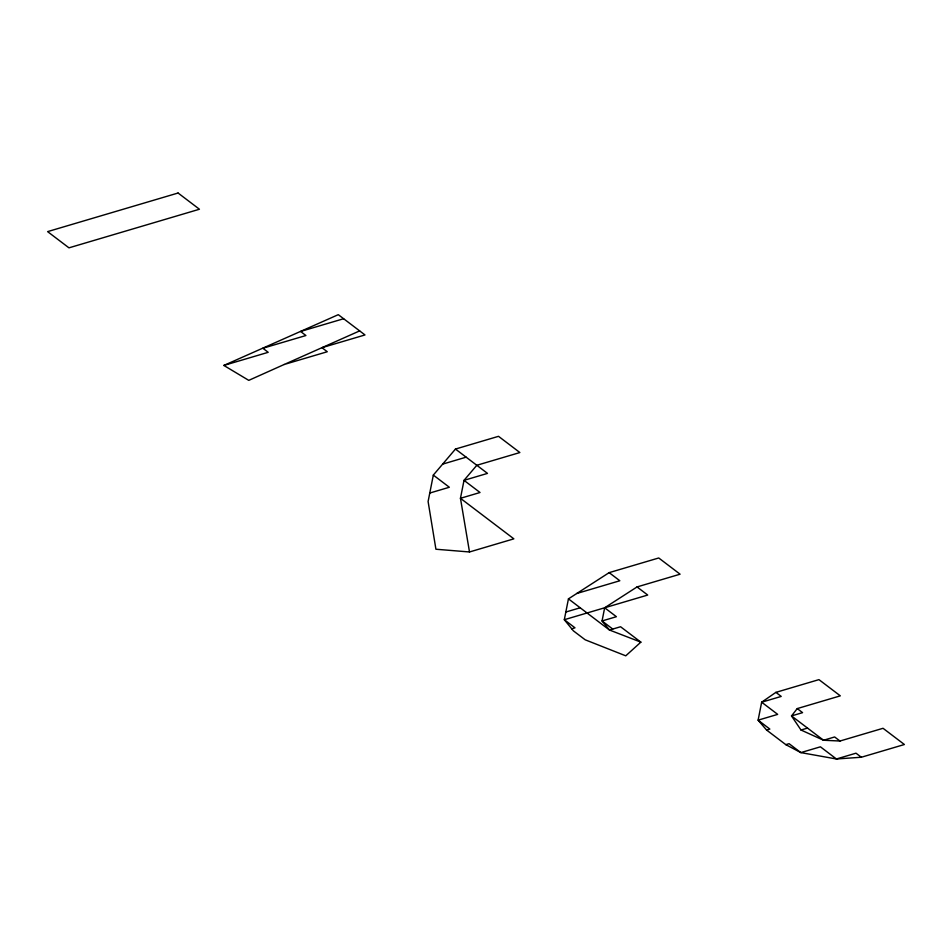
<?xml version="1.0" encoding="UTF-8"?>
<svg xmlns="http://www.w3.org/2000/svg" width="952" height="952" viewBox="0 0 952 952"><rect width="100%" height="100%" fill="white"/><g stroke="black" fill="none" stroke-linecap="round" stroke-linejoin="round"><path stroke-width="1.43" d="M433.327 475.084L428.102 501.514L435.921 549.233L469.503 551.97L513.866 538.844L460.459 498.301L464.017 480.343L476.821 465.278L519.875 452.545L498.515 436.325L455.461 449.058L433.327 475.084L449.344 487.257L429.768 493.041M568.439 598.867L564.31 619.716L573.437 630.89L585.194 639.803L625.761 655.821L640.863 642.148L620.573 626.749L609.482 630.022L568.439 598.867L609.149 572.64L658.736 557.979L680.097 574.199L637.043 586.932L604.663 607.781L602.057 620.954L609.482 630.022L640.863 642.148M797.252 708.586L791.505 715.928L801.001 730.017L823.551 740.251L839.985 741.025L883.039 728.292L904.4 744.512L861.346 757.245L836.427 758.982L800.834 752.604L785.828 744.654L766.598 730.053L758.113 720.164L761.659 702.207L775.892 692.366L818.946 679.633L840.318 695.852L797.252 708.586L802.596 712.643L791.505 715.928L823.551 740.251L834.642 736.967L839.985 741.025M284.22 364.473L248.769 380.36L223.839 365.437L338.293 314.672L364.997 334.949L321.943 347.682L327.286 351.74L284.22 364.473L359.654 330.891M343.636 318.73L300.582 331.463L305.925 335.52L262.859 348.253L268.202 352.311L223.839 365.437M442.656 464.124L466.135 457.174M576.769 593.489L619.835 580.756L609.149 572.64M565.833 612.029L580.184 607.781M571.736 628.796L574.996 627.832L564.31 619.716L647.717 595.048L637.043 586.932M766.598 730.053L769.859 729.089L758.113 720.164L777.689 714.381L761.659 702.207L781.235 696.424L775.892 692.366M801.001 730.017L807.522 728.09M785.828 744.654L789.089 743.691L800.834 752.604L820.41 746.82L836.427 758.982L856.003 753.187L861.346 757.245M455.461 449.058L487.495 473.394L464.017 480.343L480.034 492.505L460.459 498.301L469.503 551.97M604.663 607.781L616.408 616.706L602.057 620.954L612.743 629.058M178.072 193.018L47.6 231.622L68.96 247.841L199.444 209.238L178.072 193.018"/></g></svg>
